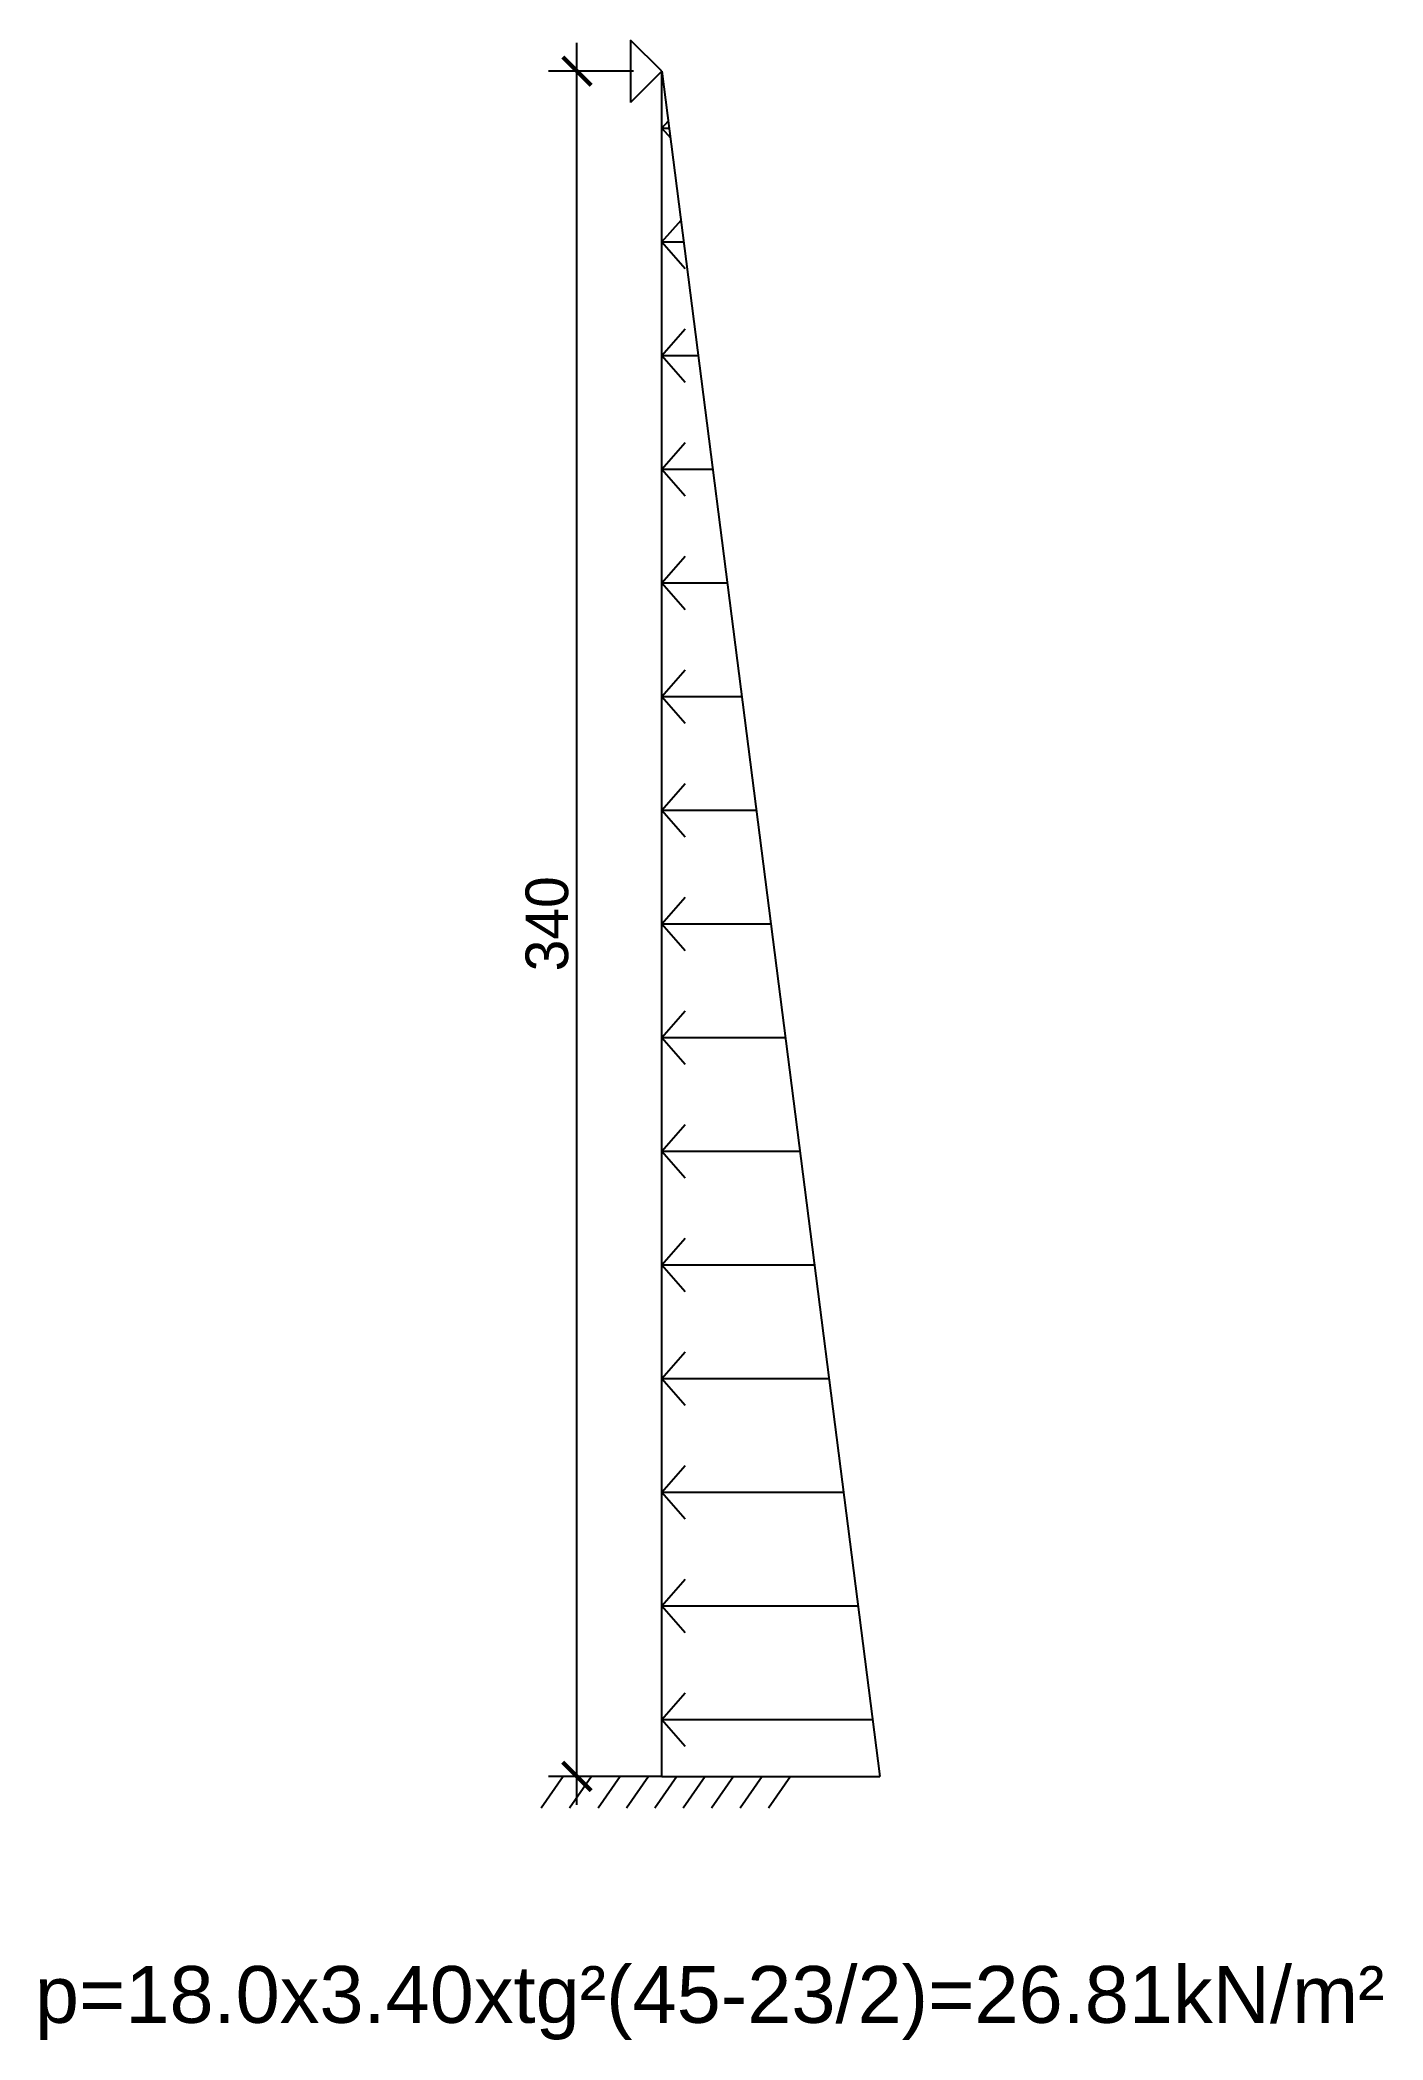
# Model space of a CAD drawing. Header units: inches. Extents: x 266 to 503, y 335 to 687.
import ezdxf

# ---------------------------------------------------------------- set-up
doc = ezdxf.new("R2010")
doc.units = ezdxf.units.IN
doc.dimstyles.get("Standard").update_dxf_attribs({"dimtxt": 0.18, "dimasz": 0.18, "dimexe": 0.18, "dimexo": 0.0625, "dimgap": 0.09, "dimtad": 0, "dimtih": 1, "dimtoh": 1, "dimdec": 4, "dimzin": 0, "dimdsep": 46, "dimtxsty": 'Standard', "dimcen": 0.09, "dimadec": 0, "dimazin": 0, "dimtfac": 1, "dimtdec": 4, "dimtofl": 0, "dimtmove": 0, "dimatfit": 3, "dimfxl": 1, "dimtolj": 1, "dimtzin": 0, "dimarcsym": 0})

# ---------------------------------------------------------------- blocks, each defined once
blk = doc.blocks.new('_ArchTick')
at = {"color": 0, "linetype": 'ByBlock', "const_width": 0.15}
blk.add_lwpolyline([(-0.5, -0.5), (0.5, 0.5)], dxfattribs=at)
blk = doc.blocks.new('*D5')
at = {"color": 0, "lineweight": -2}
for p, q in [((360.68, 376.68), (360.68, 686.68)), ((370.65, 681.68), (355.68, 681.68)), ((370.65, 381.68), (355.68, 381.68))]:
    blk.add_line(p, q, dxfattribs=at)
at = {"layer": 'Defpoints', "color": 0}
for p in [(360.68, 681.68), (375.65, 681.68), (375.65, 381.68)]:
    blk.add_point(p, dxfattribs=at)
at = {"color": 0, "lineweight": -2, "xscale": 5, "yscale": 5, "zscale": 5}
for p, rotation in [((360.68, 681.68), 90), ((360.68, 381.68), 270)]:
    blk.add_blockref('_ArchTick', p, dxfattribs=dict(at, rotation=rotation))
at = {"color": 0, "insert": (355.43, 531.68), "char_height": 7.5, "attachment_point": 5, "rotation": 90}
blk.add_mtext('\\A1;340', dxfattribs=at)

msp = doc.modelspace()

# ---------------------------------------------------------------- linework, layer by layer
for p, q in [((375.6506, 681.67501), (370.13429, 687.17777)), ((370.13429, 687.17777), (370.13429, 676.17224)), ((375.6506, 681.67501), (370.13429, 676.17224)), ((375.6506, 381.67501), (375.6506, 681.67501)), ((375.6506, 681.67501), (413.99917, 381.67501)), ((375.6506, 671.67501), (376.76568, 672.95178)), ((375.6506, 671.67501), (376.92889, 671.67501)), ((375.6506, 671.67501), (377.14806, 669.9604)), ((375.6506, 651.67501), (378.99583, 655.50532)), ((375.6506, 651.67501), (379.48546, 651.67501)), ((375.6506, 651.67501), (379.74849, 646.98289)), ((375.6506, 631.67501), (379.74849, 636.36712)), ((375.6506, 631.67501), (382.04203, 631.67501)), ((375.6506, 631.67501), (379.74849, 626.98289)), ((375.6506, 611.67501), (379.74849, 616.36712)), ((375.6506, 611.67501), (384.5986, 611.67501)), ((375.6506, 611.67501), (379.74849, 606.98289)), ((375.6506, 591.67501), (379.74849, 596.36712)), ((375.6506, 591.67501), (387.15517, 591.67501)), ((375.6506, 591.67501), (379.74849, 586.98289)), ((375.6506, 571.67501), (379.74849, 576.36712)), ((375.6506, 571.67501), (389.71174, 571.67501)), ((375.6506, 571.67501), (379.74849, 566.98289)), ((375.6506, 551.67501), (379.74849, 556.36712)), ((375.6506, 551.67501), (392.26831, 551.67501)), ((375.6506, 551.67501), (379.74849, 546.98289)), ((375.6506, 531.67501), (379.74849, 536.36712)), ((375.6506, 531.67501), (394.82489, 531.67501)), ((375.6506, 531.67501), (379.74849, 526.98289)), ((375.6506, 511.67501), (379.74849, 516.36712)), ((375.6506, 511.67501), (397.38146, 511.67501)), ((375.6506, 511.67501), (379.74849, 506.98289)), ((375.6506, 491.67501), (379.74849, 496.36712)), ((375.6506, 491.67501), (399.93803, 491.67501)), ((375.6506, 491.67501), (379.74849, 486.98289)), ((375.6506, 471.67501), (379.74849, 476.36712)), ((375.6506, 471.67501), (402.4946, 471.67501)), ((375.6506, 471.67501), (379.74849, 466.98289)), ((375.6506, 451.67501), (379.74849, 456.36712)), ((375.6506, 451.67501), (405.05117, 451.67501)), ((375.6506, 451.67501), (379.74849, 446.98289)), ((375.6506, 431.67501), (379.74849, 436.36712)), ((375.6506, 431.67501), (407.60774, 431.67501)), ((375.6506, 431.67501), (379.74849, 426.98289)), ((375.6506, 411.67501), (379.74849, 416.36712)), ((375.6506, 411.67501), (410.16431, 411.67501)), ((375.6506, 411.67501), (379.74849, 406.98289)), ((375.6506, 391.67501), (379.74849, 396.36712)), ((375.6506, 391.67501), (412.72088, 391.67501)), ((375.6506, 391.67501), (379.74849, 386.98289)), ((358.25881, 381.67501), (354.39095, 376.08053)), ((375.6506, 381.67501), (358.25881, 381.67501)), ((363.25881, 381.67501), (359.39095, 376.08053)), ((368.25881, 381.67501), (364.39095, 376.08053)), ((373.25881, 381.67501), (369.39095, 376.08053)), ((378.25881, 381.67501), (374.39095, 376.08053)), ((375.6506, 381.67501), (413.99917, 381.67501)), ((375.6506, 381.67501), (413.99917, 381.67501)), ((375.6506, 381.67501), (413.99917, 381.67501)), ((383.25881, 381.67501), (379.39095, 376.08053)), ((388.25881, 381.67501), (384.39095, 376.08053)), ((393.25881, 381.67501), (389.39095, 376.08053)), ((398.25881, 381.67501), (394.39095, 376.08053))]:
    msp.add_line(p, q)

# ---------------------------------------------------------------- texts
at = {"insert": (265.24913, 348.30782), "char_height": 10, "width": 268.1173085, "attachment_point": 1}
msp.add_mtext('{\\fArial|b0|i0|c0|p34;p=18.0x3.40xtg²(45-23/2)=26.81kN/m²}', dxfattribs=at)

# ---------------------------------------------------------------- dimensions: what is measured, and where the dimension line sits
dim = msp.add_linear_dim(base=(360.68421, 681.67501), p1=(375.6506, 381.67501), p2=(375.6506, 681.67501), angle=90, text='340', dimstyle='Standard', override={"dimtxt": 7.5, "dimasz": 5, "dimexe": 5, "dimexo": 5, "dimgap": 1.5, "dimtad": 1, "dimtih": 0, "dimblk1": 'ArchTick', "dimblk2": 'ArchTick', "dimsah": 1, "dimdle": 5})
dim.commit()
dim.dimension.update_dxf_attribs({"geometry": '*D5', "text_midpoint": (355.43421, 531.67501)})

doc.saveas('drawing.dxf')
